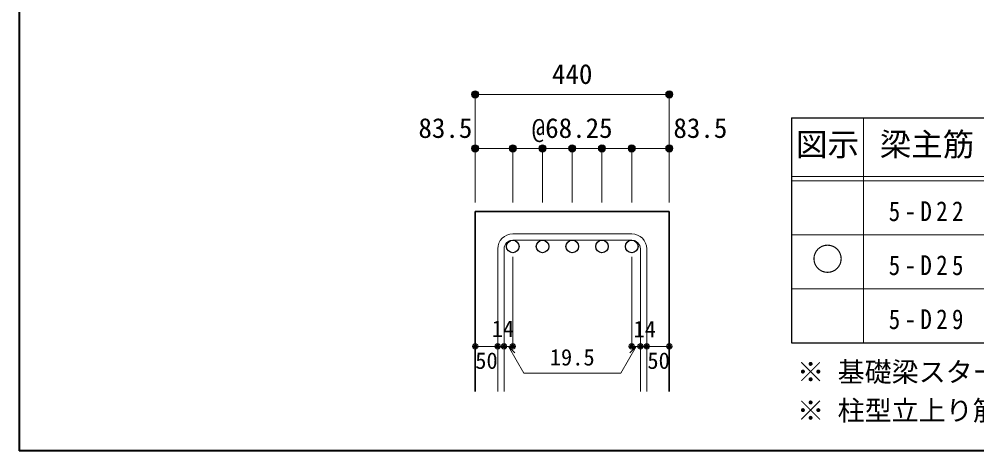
# Model space of a CAD drawing. Units: millimetres at full size, sheet at 1:20; details may follow other scales. Extents: x -3982 to 3969, y -2797 to 2801.
# Drawn here: x -3982 to -1856, y -2797 to -1838 of the extents above; entities that cross this region are included whole.
import ezdxf
from ezdxf.enums import TextEntityAlignment as Align

# ---------------------------------------------------------------- set-up
doc = ezdxf.new("R2010")
doc.units = ezdxf.units.MM
doc.header["$LTSCALE"] = 20
doc.header["$PDMODE"] = 32
doc.header["$PDSIZE"] = 12
for name, color, linetype, lineweight in [('6-1_躯体線', 2, 'Continuous', 35), ('6-5_梁主筋', 7, 'Continuous', 18), ('6-6_S.T.P.', 7, 'Continuous', 18), ('6-7_文字', 7, 'Continuous', 18), ('6-D_寸法', 4, 'Continuous', 9), ('6-E_枠', 7, 'Continuous', 18), ('F-0_枠', 6, 'Continuous', 40)]:
    doc.layers.add(name, color=color, linetype=linetype, lineweight=lineweight)
doc.styles.add('ＭＳ ゴシック', font='')
doc.styles.get('ＭＳ ゴシック').set_extended_font_data('MS Gothic')

msp = doc.modelspace()

# ---------------------------------------------------------------- linework, layer by layer
at = {"layer": '6-1_躯体線'}
for p, q in [((-2969.37, -2264.67), (-2969.37, -2664.67)), ((-2969.37, -2264.67), (-2538.37, -2264.67)), ((-2538.37, -2264.67), (-2538.37, -2664.67))]:
    msp.add_line(p, q, dxfattribs=at)
at = {"layer": '6-5_梁主筋', "color": 3, "lineweight": 25}
for centre in [(-2885.87, -2342.67), (-2819.87, -2342.67), (-2753.87, -2342.67), (-2687.87, -2342.67), (-2621.87, -2342.67)]:
    msp.add_circle(centre, 14, dxfattribs=at)
at = {"layer": '6-6_S.T.P.'}
for p, q in [((-2621.87, -2314.67), (-2885.87, -2314.67)), ((-2621.87, -2328.67), (-2885.87, -2328.67)), ((-2919.37, -2348.17), (-2919.37, -2664.67)), ((-2905.37, -2348.17), (-2905.37, -2664.67)), ((-2602.37, -2348.17), (-2602.37, -2664.67)), ((-2588.37, -2348.17), (-2588.37, -2664.67))]:
    msp.add_line(p, q, dxfattribs=at)
for centre, radius, start, end in [((-2885.87, -2348.17), 33.5, 90, 180), ((-2621.87, -2348.17), 33.5, 0, 90), ((-2885.87, -2348.17), 19.5, 90, 180), ((-2621.87, -2348.17), 19.5, 0, 90)]:
    msp.add_arc(centre, radius, start, end, dxfattribs=at)
at = {"layer": '6-D_寸法'}
for p, q in [((-2969.37, -2004.67), (-2969.37, -2124.67)), ((-2969.37, -2004.67), (-2538.37, -2004.67)), ((-2538.37, -2004.67), (-2538.37, -2124.67)), ((-2969.37, -2124.67), (-2969.37, -2244.67)), ((-2969.37, -2124.67), (-2885.87, -2124.67)), ((-2885.87, -2124.67), (-2885.87, -2244.67)), ((-2885.87, -2124.67), (-2819.87, -2124.67)), ((-2819.87, -2124.67), (-2819.87, -2244.67)), ((-2819.87, -2124.67), (-2753.87, -2124.67)), ((-2753.87, -2124.67), (-2753.87, -2244.67)), ((-2753.87, -2124.67), (-2687.87, -2124.67)), ((-2687.87, -2124.67), (-2687.87, -2244.67)), ((-2687.87, -2124.67), (-2621.87, -2124.67)), ((-2621.87, -2124.67), (-2621.87, -2244.67)), ((-2621.87, -2124.67), (-2538.37, -2124.67)), ((-2538.37, -2124.67), (-2538.37, -2244.67)), ((-2885.87, -2564.67), (-2885.87, -2365.34)), ((-2621.87, -2564.67), (-2621.87, -2365.34)), ((-2969.37, -2564.67), (-2919.37, -2564.67)), ((-2919.37, -2564.67), (-2885.87, -2564.67)), ((-2895.62, -2564.67), (-2881.48, -2578.81)), ((-2895.62, -2564.67), (-2861.39, -2623.95)), ((-2612.12, -2564.67), (-2646.34, -2623.95)), ((-2612.12, -2564.67), (-2626.26, -2578.81)), ((-2621.87, -2564.67), (-2538.37, -2564.67)), ((-2602.37, -2564.67), (-2588.37, -2564.67)), ((-2861.39, -2623.95), (-2646.34, -2623.95))]:
    msp.add_line(p, q, dxfattribs=at)
for centre, radius in [((-2969.37, -2004.67), 8), ((-2969.37, -2004.67), 7.2), ((-2969.37, -2004.67), 6.4), ((-2538.37, -2004.67), 8), ((-2538.37, -2004.67), 7.2), ((-2538.37, -2004.67), 6.4), ((-2969.37, -2004.67), 5.6), ((-2969.37, -2004.67), 4.8), ((-2969.37, -2004.67), 4), ((-2969.37, -2004.67), 3.2), ((-2969.37, -2004.67), 2.4), ((-2969.37, -2004.67), 1.6), ((-2969.37, -2004.67), 0.8), ((-2538.37, -2004.67), 5.6), ((-2538.37, -2004.67), 4.8), ((-2538.37, -2004.67), 4), ((-2538.37, -2004.67), 3.2), ((-2538.37, -2004.67), 2.4), ((-2538.37, -2004.67), 1.6), ((-2538.37, -2004.67), 0.8), ((-2969.37, -2124.67), 8), ((-2969.37, -2124.67), 7.2), ((-2969.37, -2124.67), 6.4), ((-2969.37, -2124.67), 5.6), ((-2969.37, -2124.67), 4.8), ((-2969.37, -2124.67), 4), ((-2969.37, -2124.67), 3.2), ((-2969.37, -2124.67), 2.4), ((-2969.37, -2124.67), 1.6), ((-2969.37, -2124.67), 0.8), ((-2885.87, -2124.67), 8), ((-2885.87, -2124.67), 7.2), ((-2885.87, -2124.67), 6.4), ((-2885.87, -2124.67), 5.6), ((-2885.87, -2124.67), 4.8), ((-2885.87, -2124.67), 4), ((-2885.87, -2124.67), 3.2), ((-2885.87, -2124.67), 2.4), ((-2885.87, -2124.67), 1.6), ((-2885.87, -2124.67), 0.8), ((-2819.87, -2124.67), 8), ((-2819.87, -2124.67), 7.2), ((-2819.87, -2124.67), 6.4), ((-2819.87, -2124.67), 5.6), ((-2819.87, -2124.67), 4.8), ((-2819.87, -2124.67), 4), ((-2819.87, -2124.67), 3.2), ((-2819.87, -2124.67), 2.4), ((-2819.87, -2124.67), 1.6), ((-2819.87, -2124.67), 0.8), ((-2753.87, -2124.67), 8), ((-2753.87, -2124.67), 7.2), ((-2753.87, -2124.67), 6.4), ((-2753.87, -2124.67), 5.6), ((-2753.87, -2124.67), 4.8), ((-2753.87, -2124.67), 4), ((-2753.87, -2124.67), 3.2), ((-2753.87, -2124.67), 2.4), ((-2753.87, -2124.67), 1.6), ((-2753.87, -2124.67), 0.8), ((-2687.87, -2124.67), 8), ((-2687.87, -2124.67), 7.2), ((-2687.87, -2124.67), 6.4), ((-2687.87, -2124.67), 5.6), ((-2687.87, -2124.67), 4.8), ((-2687.87, -2124.67), 4), ((-2687.87, -2124.67), 3.2), ((-2687.87, -2124.67), 2.4), ((-2687.87, -2124.67), 1.6), ((-2687.87, -2124.67), 0.8), ((-2621.87, -2124.67), 8), ((-2621.87, -2124.67), 7.2), ((-2621.87, -2124.67), 6.4), ((-2621.87, -2124.67), 5.6), ((-2621.87, -2124.67), 4.8), ((-2621.87, -2124.67), 4), ((-2621.87, -2124.67), 3.2), ((-2621.87, -2124.67), 2.4), ((-2621.87, -2124.67), 1.6), ((-2621.87, -2124.67), 0.8), ((-2538.37, -2124.67), 8), ((-2538.37, -2124.67), 7.2), ((-2538.37, -2124.67), 6.4), ((-2538.37, -2124.67), 5.6), ((-2538.37, -2124.67), 4.8), ((-2538.37, -2124.67), 4), ((-2538.37, -2124.67), 3.2), ((-2538.37, -2124.67), 2.4), ((-2538.37, -2124.67), 1.6), ((-2538.37, -2124.67), 0.8), ((-2969.37, -2564.67), 4), ((-2969.37, -2564.67), 3.6), ((-2969.37, -2564.67), 3.2), ((-2969.37, -2564.67), 2.8), ((-2969.37, -2564.67), 2.4), ((-2969.37, -2564.67), 2), ((-2969.37, -2564.67), 1.6), ((-2969.37, -2564.67), 1.2), ((-2969.37, -2564.67), 0.8), ((-2969.37, -2564.67), 0.4), ((-2919.37, -2564.67), 4), ((-2919.37, -2564.67), 3.6), ((-2919.37, -2564.67), 3.2), ((-2919.37, -2564.67), 2.8), ((-2919.37, -2564.67), 2.4), ((-2919.37, -2564.67), 2), ((-2919.37, -2564.67), 1.6), ((-2919.37, -2564.67), 1.2), ((-2919.37, -2564.67), 0.8), ((-2919.37, -2564.67), 0.4), ((-2905.37, -2564.67), 4), ((-2905.37, -2564.67), 3.6), ((-2905.37, -2564.67), 3.2), ((-2905.37, -2564.67), 2.8), ((-2905.37, -2564.67), 2.4), ((-2905.37, -2564.67), 2), ((-2905.37, -2564.67), 1.6), ((-2905.37, -2564.67), 1.2), ((-2905.37, -2564.67), 0.8), ((-2905.37, -2564.67), 0.4), ((-2885.87, -2564.67), 4), ((-2885.87, -2564.67), 3.6), ((-2885.87, -2564.67), 3.2), ((-2885.87, -2564.67), 2.8), ((-2885.87, -2564.67), 2.4), ((-2885.87, -2564.67), 2), ((-2885.87, -2564.67), 1.6), ((-2885.87, -2564.67), 1.2), ((-2885.87, -2564.67), 0.8), ((-2885.87, -2564.67), 0.4), ((-2621.87, -2564.67), 4), ((-2621.87, -2564.67), 3.6), ((-2621.87, -2564.67), 3.2), ((-2621.87, -2564.67), 2.8), ((-2621.87, -2564.67), 2.4), ((-2621.87, -2564.67), 2), ((-2621.87, -2564.67), 1.6), ((-2621.87, -2564.67), 1.2), ((-2621.87, -2564.67), 0.8), ((-2621.87, -2564.67), 0.4), ((-2602.37, -2564.67), 4), ((-2602.37, -2564.67), 3.6), ((-2602.37, -2564.67), 3.2), ((-2602.37, -2564.67), 2.8), ((-2602.37, -2564.67), 2.4), ((-2602.37, -2564.67), 2), ((-2602.37, -2564.67), 1.6), ((-2602.37, -2564.67), 1.2), ((-2602.37, -2564.67), 0.8), ((-2602.37, -2564.67), 0.4), ((-2588.37, -2564.67), 4), ((-2588.37, -2564.67), 3.6), ((-2588.37, -2564.67), 3.2), ((-2588.37, -2564.67), 2.8), ((-2588.37, -2564.67), 2.4), ((-2588.37, -2564.67), 2), ((-2588.37, -2564.67), 1.6), ((-2588.37, -2564.67), 1.2), ((-2588.37, -2564.67), 0.8), ((-2588.37, -2564.67), 0.4), ((-2538.37, -2564.67), 4), ((-2538.37, -2564.67), 3.6), ((-2538.37, -2564.67), 3.2), ((-2538.37, -2564.67), 2.8), ((-2538.37, -2564.67), 2.4), ((-2538.37, -2564.67), 2), ((-2538.37, -2564.67), 1.6), ((-2538.37, -2564.67), 1.2), ((-2538.37, -2564.67), 0.8), ((-2538.37, -2564.67), 0.4)]:
    msp.add_circle(centre, radius, dxfattribs=at)
at = {"layer": '6-D_寸法', "color": 7}
for p in [(-2969.37, -2004.67), (-2538.37, -2004.67), (-2969.37, -2124.67), (-2885.87, -2124.67), (-2819.87, -2124.67), (-2753.87, -2124.67), (-2687.87, -2124.67), (-2621.87, -2124.67), (-2538.37, -2124.67), (-2969.37, -2564.67), (-2919.37, -2564.67), (-2905.37, -2564.67), (-2885.87, -2564.67), (-2621.87, -2564.67), (-2602.37, -2564.67), (-2588.37, -2564.67), (-2538.37, -2564.67)]:
    msp.add_point(p, dxfattribs=at)
at = {"layer": '6-E_枠', "color": 3, "lineweight": 25}
for p, q in [((-2267.02, -2056.95), (-2267.02, -2556.95)), ((-2267.02, -2056.95), (-825.33, -2056.95)), ((-2267.02, -2556.95), (-825.33, -2556.95))]:
    msp.add_line(p, q, dxfattribs=at)
at = {"layer": '6-E_枠'}
for p, q in [((-2107.02, -2056.95), (-2107.02, -2556.95)), ((-2267.02, -2186.95), (-825.33, -2186.95)), ((-2267.02, -2196.95), (-825.33, -2196.95)), ((-2267.02, -2316.95), (-825.33, -2316.95)), ((-2267.02, -2436.95), (-825.33, -2436.95))]:
    msp.add_line(p, q, dxfattribs=at)
at = {"layer": 'F-0_枠'}
for p in [(-3981.92, 2800.77), (3969.4, -2796.83)]:
    msp.add_line(p, (-3981.92, -2796.83), dxfattribs=at)

# ---------------------------------------------------------------- texts
at = {"layer": '6-7_文字', "color": 2, "style": 'ＭＳ ゴシック'}
for s, p in [('梁主筋', (-2071.17, -2156.95)), ('図示', (-2257.02, -2156.95)), ('○', (-2222.02, -2411.95))]:
    msp.add_text(s, height=51.32, dxfattribs=at).set_placement(p, align=Align.BOTTOM_LEFT)
at = {"layer": '6-7_文字', "style": 'ＭＳ ゴシック'}
for s, p in [('※ 基礎梁スターラップ     D13 @200', (-2254.64, -2656.67)), ('※ 柱型立上り筋●は引張側領域時', (-2254.64, -2742.34))]:
    msp.add_text(s, height=43.99, dxfattribs=at).set_placement(p, align=Align.BOTTOM_LEFT)
at = {"layer": '6-7_文字', "char_height": 43.99, "attachment_point": 7, "style": 'ＭＳ ゴシック'}
for s, insert in [('\\T1.38;\\W0.85;5-D22', (-2051.17, -2286.95)), ('\\T1.38;\\W0.85;5-D25', (-2051.17, -2406.95)), ('\\T1.38;\\W0.85;5-D29', (-2051.17, -2526.95))]:
    msp.add_mtext(s, dxfattribs=dict(at, insert=insert))
at = {"layer": '6-D_寸法', "style": 'ＭＳ ゴシック'}
for s, height, p in [('440', 43.99, (-2798.87, -1994.67)), ('83.5', 43.99, (-3095.38, -2114.67)), ('@68.25', 43.99, (-2843.87, -2114.67)), ('83.5', 43.99, (-2529.26, -2114.67)), ('14', 36.66, (-2932.68, -2554.6)), ('14', 36.66, (-2617.92, -2555.34)), ('19.5', 36.66, (-2803.87, -2618.14)), ('50', 36.66, (-2969.31, -2625.61)), ('50', 36.66, (-2587.12, -2625.61))]:
    msp.add_text(s, height=height, dxfattribs=at).set_placement(p, align=Align.BOTTOM_LEFT)

doc.saveas('drawing.dxf')
